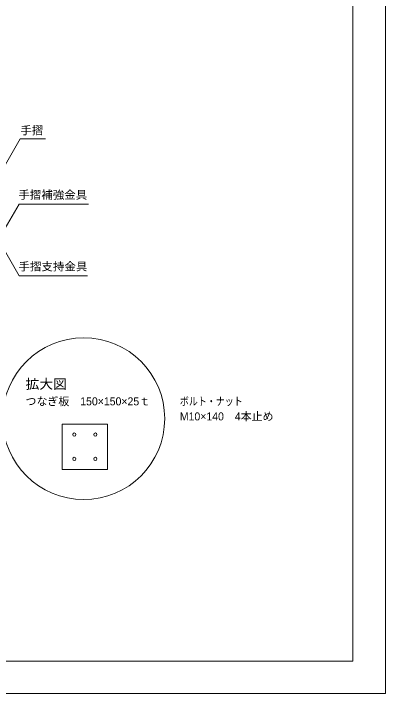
# Model space of a CAD drawing. Units: millimetres at full size, sheet at 1:20; details may follow other scales. Extents: x 0 to 5940, y 0 to 8400.
# Drawn here: x 3646 to 5940, y 0 to 4200 of the extents above; entities that cross this region are included whole.
import ezdxf
from ezdxf.enums import TextEntityAlignment as Align

# ---------------------------------------------------------------- set-up
doc = ezdxf.new("R2010")
doc.units = ezdxf.units.MM
doc.header["$LTSCALE"] = 20
for name, color, linetype, lineweight in [('0_2', 7, 'Continuous', 13), ('図形枠', 7, 'Continuous', 15), ('図面枠-A3', 7, 'Continuous', 13), ('引出線', 7, 'Continuous', 13), ('板材', 7, 'Continuous', 18)]:
    doc.layers.add(name, color=color, linetype=linetype, lineweight=lineweight)
doc.layers.add('文字', color=7, linetype='Continuous')
doc.styles.add('ＭＳ Ｐゴシック', font='')
doc.styles.get('ＭＳ Ｐゴシック').set_extended_font_data('MS PGothic')

msp = doc.modelspace()

# ---------------------------------------------------------------- linework, layer by layer
at = {"layer": '0_2'}
msp.add_lwpolyline([(0.03, 0.04), (0.03, 8399.96), (5939.97, 8399.96), (5939.97, 0.04)], close=True, dxfattribs=at)
at = {"layer": '図形枠'}
msp.add_circle((4078.4, 1697.6), 500, dxfattribs=at)
at = {"layer": '図面枠-A3'}
msp.add_lwpolyline([(5740, 200), (5740, 8200), (200, 8200), (200, 200)], close=True, dxfattribs=at)
at = {"layer": '引出線'}
for points in [[(3561.19, 3210.08), (3685.86, 3426.02), (3834.8, 3426.02), (3842.8, 3426.02)], [(3579.58, 2849.8), (3679.37, 3022.65), (4100.1, 3022.65), (4108.1, 3022.65)], [(3589.27, 2738.4), (3680.7, 2580.05), (4093.52, 2580.05), (4101.52, 2580.05)]]:
    msp.add_lwpolyline(points, dxfattribs=at)
at = {"layer": '板材', "lineweight": 13}
msp.add_lwpolyline([(3945.33, 1384.06), (4225.33, 1384.06), (4225.33, 1664.06), (3945.33, 1664.06)], close=True, dxfattribs=at)
at = {"layer": '板材'}
for centre in [(4020.33, 1599.06), (4150.33, 1599.06), (4020.33, 1449.06), (4150.33, 1449.06)]:
    msp.add_circle(centre, 10, dxfattribs=at)

# ---------------------------------------------------------------- texts
at = {"layer": '文字', "style": 'ＭＳ Ｐゴシック'}
for s, height, width, p in [('手摺', 49.49, 1.05, (3687.38, 3438.43)), ('手摺補強金具', 49.49, 1.05, (3675.09, 3040.48)), ('手摺支持金具', 49.49, 1.05, (3675.96, 2597.52)), ('拡大図', 59.38, 1.05, (3719.53, 1863.94)), ('ボルト・ナット', 49.49, 0.8, (4671.67, 1764.73))]:
    msp.add_text(s, height=height, dxfattribs=dict(at, width=width)).set_placement(p, align=Align.BOTTOM_LEFT)
for s, p in [('つなぎ板\u3000150×150×25ｔ', (3719.53, 1764.73)), ('M10×140\u30004本止め', (4671.67, 1671.75))]:
    msp.add_text(s, height=49.49, dxfattribs=at).set_placement(p, align=Align.BOTTOM_LEFT)

doc.saveas('drawing.dxf')
